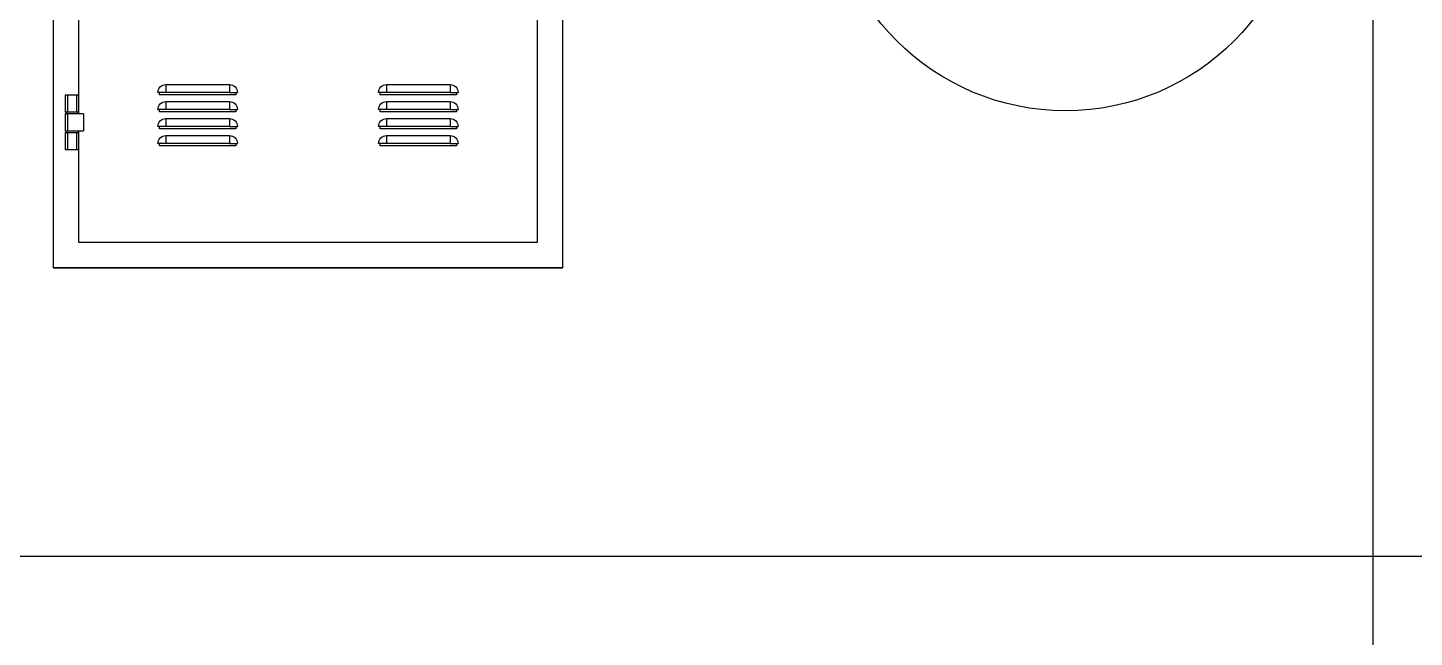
# Model space of a CAD drawing. Header units: millimetres. Extents: x 8533 to 164433, y 5768 to 115327.
# Drawn here: x 110927 to 112851, y 25303 to 26148 of the extents above; entities that cross this region are included whole.
import ezdxf

# ---------------------------------------------------------------- set-up
doc = ezdxf.new("R2010")
doc.units = ezdxf.units.MM
doc.header["$LTSCALE"] = 250
for name, color, linetype in [('05_G-ENP_치수', 1, 'Continuous'), ('ARC', 8, 'Continuous'), ('G-ENP 인버터 판넬', 255, 'Continuous'), ('p', 3, 'Continuous')]:
    doc.layers.add(name, color=color, linetype=linetype)

# ---------------------------------------------------------------- blocks, each defined once
blk = doc.blocks.new('240808_벽부형 인버터')
at = {"layer": 'G-ENP 인버터 판넬'}
for p, q in [((-504.7, 1009.4), (-504.7, -1009.4)), ((-454.2, 672.9), (-454.2, -959)), ((504.7, -1009.4), (504.7, 672.9)), ((454.2, -704.1), (454.2, 367.6)), ((-155.6, -646), (-281.8, -646)), ((-281.8, -646), (-281.8, -661.8)), ((-155.6, -646), (-155.6, -661.8)), ((281.8, -646), (155.6, -646)), ((155.6, -646), (155.6, -661.8)), ((281.8, -646), (281.8, -661.8)), ((-281.8, -661.8), (-297.6, -661.8)), ((-294.4, -661.8), (-294.4, -666.2)), ((-294.4, -666.2), (-143, -666.2)), ((-281.8, -661.8), (-155.6, -661.8)), ((-155.6, -679.7), (-281.8, -679.7)), ((-281.8, -679.7), (-281.8, -695.4)), ((-155.6, -661.8), (-139.9, -661.8)), ((-155.6, -679.7), (-155.6, -695.4)), ((-143, -666.2), (-143, -661.8)), ((155.6, -661.8), (139.9, -661.8)), ((143, -661.8), (143, -666.2)), ((143, -666.2), (294.4, -666.2)), ((155.6, -661.8), (281.8, -661.8)), ((281.8, -679.7), (155.6, -679.7)), ((155.6, -679.7), (155.6, -695.4)), ((281.8, -661.8), (297.6, -661.8)), ((281.8, -679.7), (281.8, -695.4)), ((294.4, -666.2), (294.4, -661.8)), ((454.2, -667.1), (481.2, -667.1)), ((454.2, -700.7), (454.2, -667.1)), ((458.4, -700.7), (458.4, -667.1)), ((477, -667.1), (477, -700.7)), ((481.2, -667.1), (481.2, -700.7)), ((-281.8, -695.4), (-297.6, -695.4)), ((-294.4, -695.4), (-294.4, -699.9)), ((-294.4, -699.9), (-143, -699.9)), ((-281.8, -695.4), (-155.6, -695.4)), ((-155.6, -713.3), (-281.8, -713.3)), ((-281.8, -713.3), (-281.8, -729.1)), ((-155.6, -695.4), (-139.9, -695.4)), ((-155.6, -713.3), (-155.6, -729.1)), ((-143, -699.9), (-143, -695.4)), ((155.6, -695.4), (139.9, -695.4)), ((143, -695.4), (143, -699.9)), ((143, -699.9), (294.4, -699.9)), ((155.6, -695.4), (281.8, -695.4)), ((281.8, -713.3), (155.6, -713.3)), ((155.6, -713.3), (155.6, -729.1)), ((281.8, -695.4), (297.6, -695.4)), ((281.8, -713.3), (281.8, -729.1)), ((294.4, -699.9), (294.4, -695.4)), ((445, -704.1), (481.2, -704.1)), ((445, -704.1), (445, -737.7)), ((454.2, -700.7), (481.2, -700.7)), ((455.9, -704.1), (455.9, -700.7)), ((477, -704.1), (477, -737.7)), ((479.5, -700.7), (479.5, -704.1)), ((481.2, -704.1), (481.2, -737.7)), ((-281.8, -729.1), (-297.6, -729.1)), ((-294.4, -729.1), (-294.4, -733.5)), ((-294.4, -733.5), (-143, -733.5)), ((-281.8, -729.1), (-155.6, -729.1)), ((-155.6, -729.1), (-139.9, -729.1)), ((-143, -733.5), (-143, -729.1)), ((155.6, -729.1), (139.9, -729.1)), ((143, -729.1), (143, -733.5)), ((143, -733.5), (294.4, -733.5)), ((155.6, -729.1), (281.8, -729.1)), ((281.8, -729.1), (297.6, -729.1)), ((294.4, -733.5), (294.4, -729.1)), ((481.2, -737.7), (445, -737.7)), ((454.2, -959), (454.2, -737.7)), ((454.2, -959), (454.2, -737.7)), ((481.2, -741.1), (454.2, -741.1)), ((454.2, -774.7), (454.2, -741.1)), ((455.9, -741.1), (455.9, -737.7)), ((458.4, -774.7), (458.4, -741.1)), ((477, -741.1), (477, -774.7)), ((479.5, -737.7), (479.5, -741.1)), ((481.2, -741.1), (481.2, -774.7)), ((-281.8, -762.7), (-297.6, -762.7)), ((-294.4, -762.7), (-294.4, -767.2)), ((-294.4, -767.2), (-143, -767.2)), ((-155.6, -747), (-281.8, -747)), ((-281.8, -747), (-281.8, -762.7)), ((-281.8, -762.7), (-155.6, -762.7)), ((-155.6, -747), (-155.6, -762.7)), ((-155.6, -762.7), (-139.9, -762.7)), ((-143, -767.2), (-143, -762.7)), ((155.6, -762.7), (139.9, -762.7)), ((143, -762.7), (143, -767.2)), ((143, -767.2), (294.4, -767.2)), ((281.8, -747), (155.6, -747)), ((155.6, -747), (155.6, -762.7)), ((155.6, -762.7), (281.8, -762.7)), ((281.8, -747), (281.8, -762.7)), ((281.8, -762.7), (297.6, -762.7)), ((294.4, -767.2), (294.4, -762.7)), ((481.2, -774.7), (454.2, -774.7)), ((-454.2, -959), (454.2, -959)), ((-504.7, -1009.4), (504.7, -1009.4)), ((504.7, -1009.4), (-504.7, -1009.4))]:
    blk.add_line(p, q, dxfattribs=at)
for centre, start, end in [((-281.8, -661.8), 90, 180), ((-155.6, -661.8), 0, 90), ((155.6, -661.8), 90, 180), ((281.8, -661.8), 0, 90), ((-281.8, -695.4), 90, 180), ((-155.6, -695.4), 0, 90), ((155.6, -695.4), 90, 180), ((281.8, -695.4), 0, 90), ((-281.8, -729.1), 90, 180), ((-155.6, -729.1), 0, 90), ((155.6, -729.1), 90, 180), ((281.8, -729.1), 0, 90), ((-281.8, -762.7), 90, 180), ((-155.6, -762.7), 0, 90), ((155.6, -762.7), 90, 180), ((281.8, -762.7), 0, 90)]:
    blk.add_arc(centre, 15.8, start, end, dxfattribs=at)

msp = doc.modelspace()

# ---------------------------------------------------------------- linework, layer by layer
at = {"layer": '05_G-ENP_치수'}
msp.add_circle((112367.5, 26364.4, 0), 331.2, dxfattribs=at)
at = {"layer": 'ARC'}
msp.add_line((19210.6, 25415.1), (124753.6, 25415.1), dxfattribs=at)
at = {"layer": 'p', "color": 4, "linetype": 'Continuous'}
msp.add_line((112794.5, 15017.4, 0), (112794.5, 47994.6), dxfattribs=at)

# ---------------------------------------------------------------- block references
at = {"layer": 'G-ENP 인버터 판넬', "xscale": -0.7, "yscale": 0.7, "zscale": 0.7}
msp.add_blockref('240808_벽부형 인버터', (111316.4, 26521.7, 0), dxfattribs=at)

doc.saveas('drawing.dxf')
